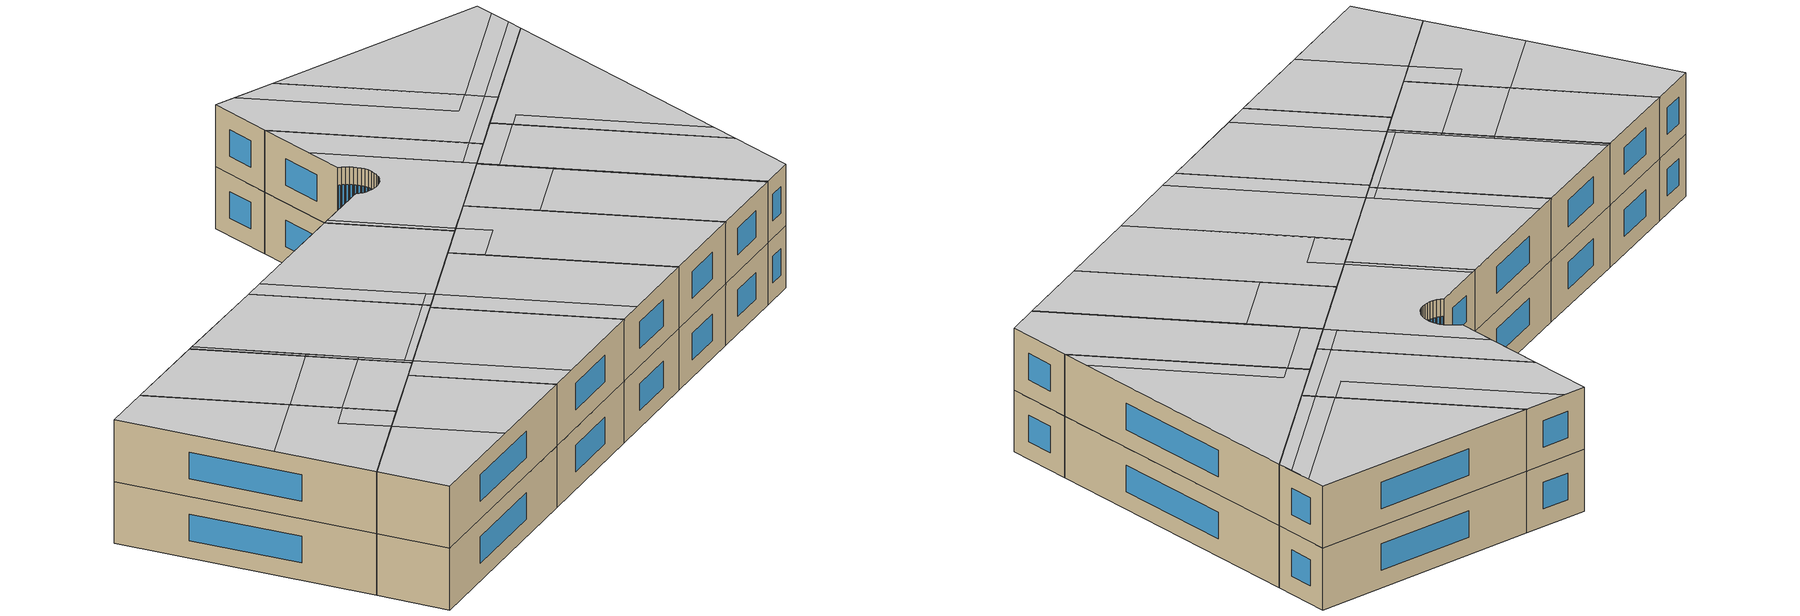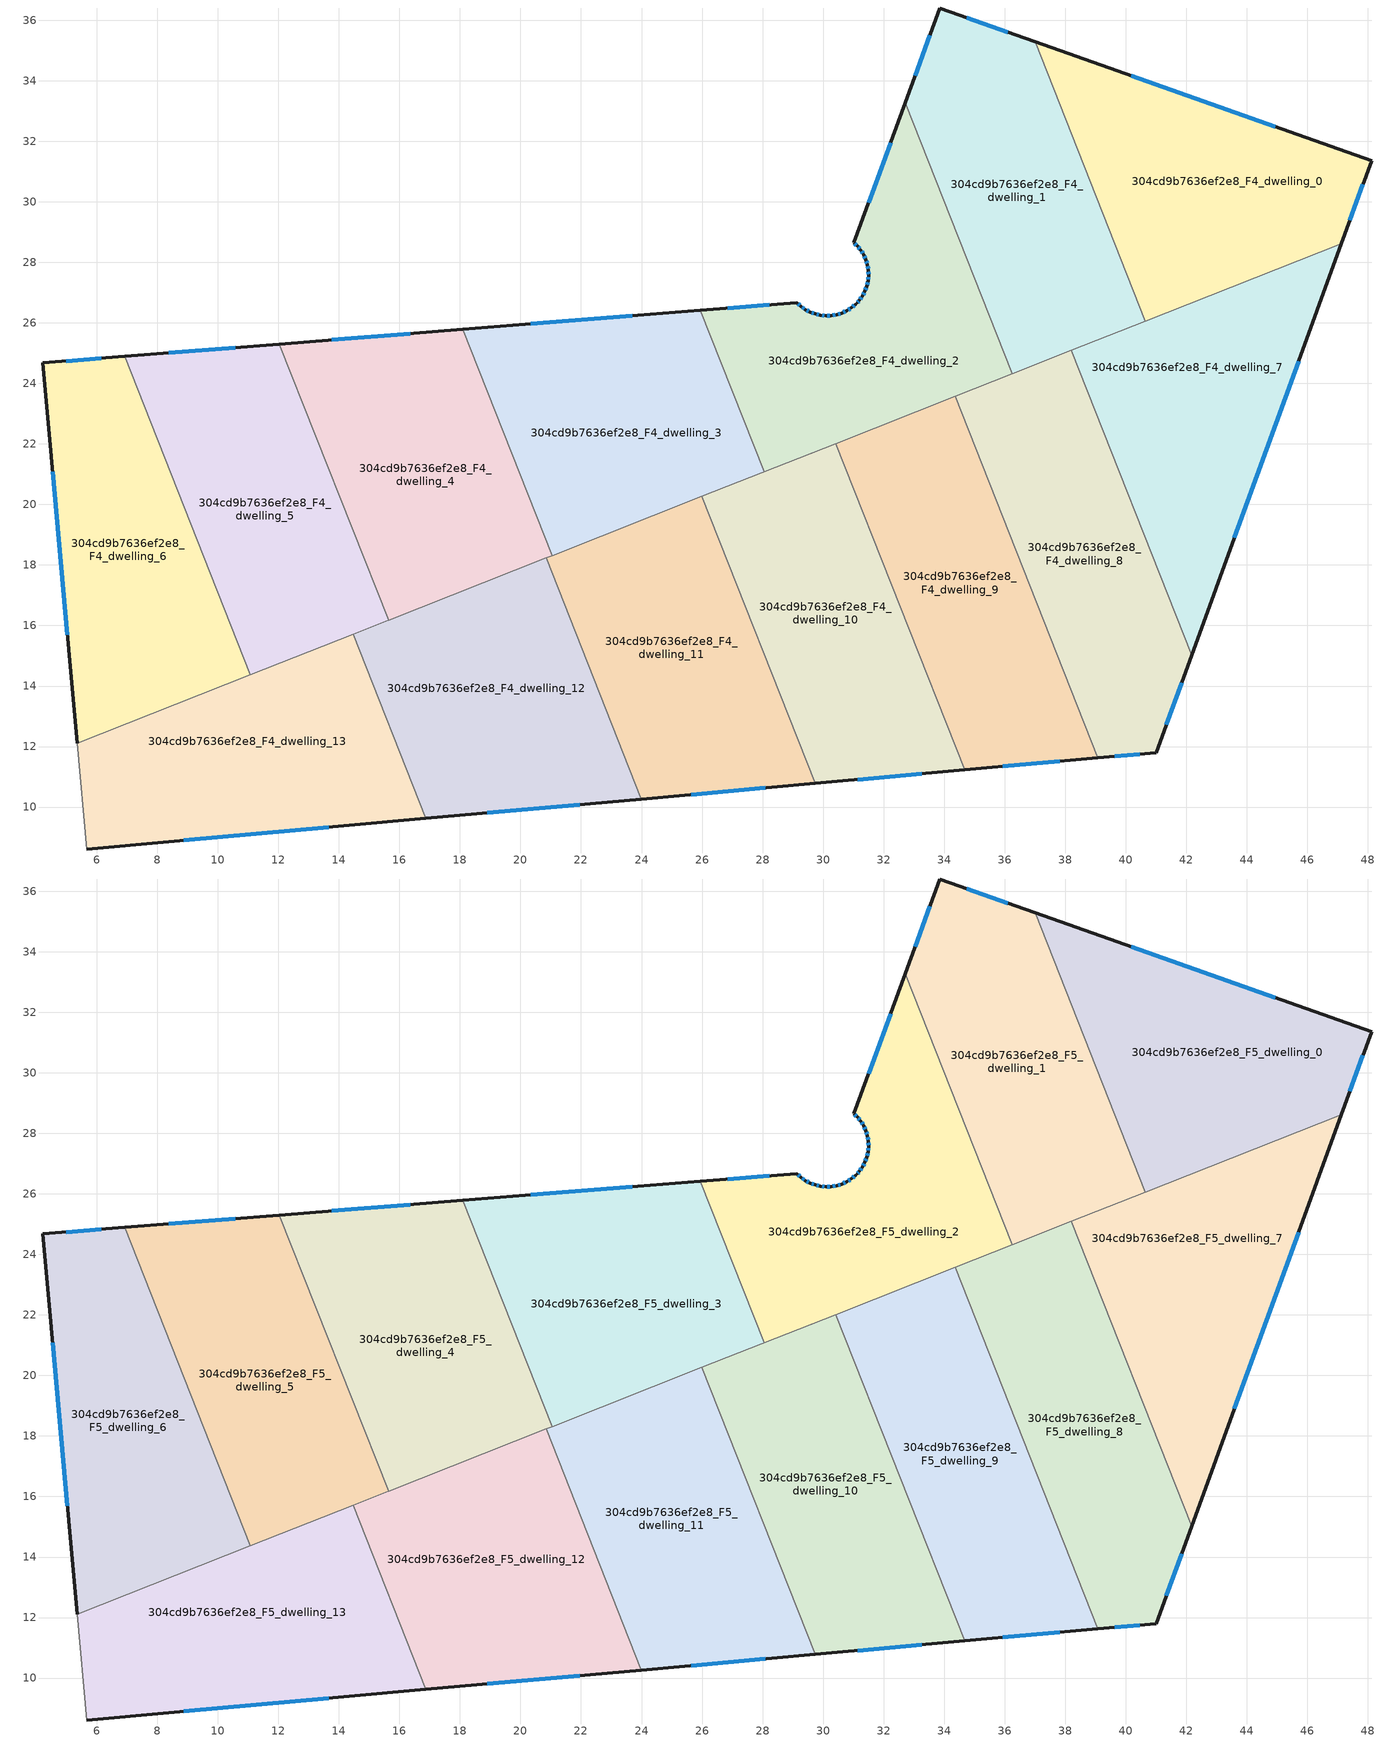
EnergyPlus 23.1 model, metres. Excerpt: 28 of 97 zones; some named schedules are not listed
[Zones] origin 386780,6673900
304cd9b7636ef2e8_F4_dwelling_0
 floor to 304cd9b7636ef2e8_F3_dwelling_0 (EU_floor_Construction): 48.13,31.37 47.12,28.61 40.65,26.05 37,35.29 z12
 wall outside (EU_wall_Construction): 47.12,28.61 48.13,31.37 37,35.29 z12:15
 wall to 304cd9b7636ef2e8_F4_dwelling_1 (EU_wall_Construction): 37,35.29 40.65,26.05 z12:15
 wall to 304cd9b7636ef2e8_F4_dwelling_7 (EU_wall_Construction): 40.65,26.05 47.12,28.61 z12:15
 window (EU_Window_Construction): 44.95,32.49 40.18,34.17 / 47.41,29.4 47.84,30.58 z12.86:14.14
304cd9b7636ef2e8_F4_dwelling_1
 floor to 304cd9b7636ef2e8_F3_dwelling_1 (EU_floor_Construction): 37,35.29 40.65,26.05 36.25,24.32 32.71,33.28 33.85,36.41 z12
 wall outside (EU_wall_Construction): 37,35.29 33.85,36.41 32.71,33.28 z12:15
 wall to 304cd9b7636ef2e8_F4_dwelling_2 (EU_wall_Construction): 32.71,33.28 36.25,24.32 z12:15
 wall to 304cd9b7636ef2e8_F4_dwelling_8 (EU_wall_Construction): 36.25,24.32 38.21,25.09 z12:15
 wall to 304cd9b7636ef2e8_F4_dwelling_7 (EU_wall_Construction): 38.21,25.09 40.65,26.05 z12:15
 window (EU_Window_Construction): 33.53,35.51 33.04,34.17 / 36.1,35.61 34.75,36.09 z12.86:14.14
304cd9b7636ef2e8_F4_dwelling_10
 floor to 304cd9b7636ef2e8_F3_dwelling_10 (EU_floor_Construction): 30.42,22.01 34.68,11.23 29.74,10.78 25.99,20.26 z12
 wall outside (EU_wall_Construction): 29.74,10.78 34.68,11.23 z12:15
 wall to 304cd9b7636ef2e8_F4_dwelling_9 (EU_wall_Construction): 34.68,11.23 30.42,22.01 z12:15
 wall to 304cd9b7636ef2e8_F4_dwelling_11 (EU_wall_Construction): 25.99,20.26 29.74,10.78 z12:15
 wall to 304cd9b7636ef2e8_F4_dwelling_3 (EU_wall_Construction): 30.42,22.01 25.99,20.26 z12:15
 window (EU_Window_Construction): 31.15,10.91 33.27,11.1 z12.86:14.14
304cd9b7636ef2e8_F4_dwelling_11
 floor to 304cd9b7636ef2e8_F3_dwelling_11 (EU_floor_Construction): 25.99,20.26 29.74,10.78 24,10.26 20.85,18.23 z12
 wall outside (EU_wall_Construction): 24,10.26 29.74,10.78 z12:15
 wall to 304cd9b7636ef2e8_F4_dwelling_12 (EU_wall_Construction): 20.85,18.23 24,10.26 z12:15
 wall to 304cd9b7636ef2e8_F4_dwelling_4 (EU_wall_Construction): 21.04,18.31 20.85,18.23 z12:15
 wall to 304cd9b7636ef2e8_F4_dwelling_3 (EU_wall_Construction): 25.99,20.26 21.04,18.31 z12:15
 window (EU_Window_Construction): 25.64,10.41 28.1,10.63 z12.86:14.14
304cd9b7636ef2e8_F4_dwelling_12
 floor to 304cd9b7636ef2e8_F3_dwelling_12 (EU_floor_Construction): 20.85,18.23 24,10.26 16.87,9.62 14.47,15.71 z12
 wall outside (EU_wall_Construction): 16.87,9.62 24,10.26 z12:15
 wall to 304cd9b7636ef2e8_F4_dwelling_13 (EU_wall_Construction): 14.47,15.71 16.87,9.62 z12:15
 wall to 304cd9b7636ef2e8_F4_dwelling_5 (EU_wall_Construction): 15.64,16.18 14.47,15.71 z12:15
 wall to 304cd9b7636ef2e8_F4_dwelling_4 (EU_wall_Construction): 20.85,18.23 15.64,16.18 z12:15
 window (EU_Window_Construction): 18.91,9.81 21.96,10.08 z12.86:14.14
304cd9b7636ef2e8_F4_dwelling_13
 floor to 304cd9b7636ef2e8_F3_dwelling_13 (EU_floor_Construction): 14.47,15.71 16.87,9.62 5.67,8.61 5.35,12.11 z12
 wall outside (EU_wall_Construction): 5.67,8.61 16.87,9.62 z12:15
 wall adiabatic (EU_wall_Construction): 5.35,12.11 5.67,8.61 z12:15
 wall to 304cd9b7636ef2e8_F4_dwelling_6 (EU_wall_Construction): 11.07,14.37 5.35,12.11 z12:15
 wall to 304cd9b7636ef2e8_F4_dwelling_5 (EU_wall_Construction): 14.47,15.71 11.07,14.37 z12:15
 window (EU_Window_Construction): 8.87,8.9 13.67,9.34 z12.86:14.14
304cd9b7636ef2e8_F4_dwelling_2
 floor to 304cd9b7636ef2e8_F3_dwelling_2 (EU_floor_Construction): 32.71,33.28 36.25,24.32 28.05,21.08 25.94,26.41 29.14,26.67 29.27,26.54 29.41,26.44 29.57,26.36 29.74,26.29 29.91,26.25 30.09,26.24 30.27,26.24 30.45,26.27 30.62,26.33 30.78,26.4 30.93,26.5 31.07,26.61 31.12,26.66 31.2,26.74 31.3,26.88 31.38,27.04 31.45,27.21 31.49,27.39 31.5,27.56 31.5,27.74 31.47,27.92 31.41,28.09 31.34,28.25 31.25,28.41 31.13,28.54 31.02,28.65 z12
 wall outside (EU_wall_Construction): 32.71,33.28 31.02,28.65 31.13,28.54 31.25,28.41 31.34,28.25 31.41,28.09 31.47,27.92 31.5,27.74 31.5,27.56 31.49,27.39 31.45,27.21 31.38,27.04 31.3,26.88 31.2,26.74 31.12,26.66 31.07,26.61 30.93,26.5 30.78,26.4 30.62,26.33 30.45,26.27 30.27,26.24 30.09,26.24 29.91,26.25 29.74,26.29 29.57,26.36 29.41,26.44 29.27,26.54 29.14,26.67 25.94,26.41 z12:15
 wall to 304cd9b7636ef2e8_F4_dwelling_3 (EU_wall_Construction): 25.94,26.41 28.05,21.08 30.42,22.01 z12:15
 wall to 304cd9b7636ef2e8_F4_dwelling_9 (EU_wall_Construction): 30.42,22.01 34.37,23.57 z12:15
 wall to 304cd9b7636ef2e8_F4_dwelling_8 (EU_wall_Construction): 34.37,23.57 36.25,24.32 z12:15
 window (EU_Window_Construction): 30.04,26.24 29.97,26.25 / 30.22,26.24 30.14,26.24 / 30.4,26.26 30.32,26.25 / 30.57,26.31 30.5,26.29 / 30.74,26.38 30.67,26.35 / 30.89,26.47 30.83,26.43 / 31.03,26.58 30.97,26.53 / 31.18,26.72 31.15,26.68 / 31.27,26.84 31.22,26.78 / 31.36,27 31.32,26.93 / 31.43,27.16 31.4,27.09 / 31.47,27.34 31.46,27.26 / 31.5,27.51 31.49,27.44 / 31.5,27.69 31.5,27.62 / 31.48,27.87 31.49,27.79 / 31.43,28.04 31.45,27.97 / 31.36,28.21 31.39,28.14 / 31.27,28.36 31.31,28.3 / 31.16,28.5 31.21,28.45 / 31.05,28.62 31.1,28.57 / 32.23,31.96 31.51,29.97 / 28.23,26.59 26.86,26.48 / 29.23,26.58 29.18,26.63 / 29.37,26.47 29.31,26.52 / 29.53,26.38 29.46,26.42 / 29.69,26.31 29.62,26.34 / 29.87,26.27 29.79,26.28 z12.86:14.14
304cd9b7636ef2e8_F4_dwelling_3
 floor to 304cd9b7636ef2e8_F3_dwelling_3 (EU_floor_Construction): 30.42,22.01 21.04,18.31 18.09,25.79 25.94,26.41 28.05,21.08 z12
 wall outside (EU_wall_Construction): 25.94,26.41 18.09,25.79 z12:15
 wall to 304cd9b7636ef2e8_F4_dwelling_4 (EU_wall_Construction): 18.09,25.79 21.04,18.31 z12:15
 window (EU_Window_Construction): 23.7,26.23 20.34,25.96 z12.86:14.14
304cd9b7636ef2e8_F4_dwelling_4
 floor to 304cd9b7636ef2e8_F3_dwelling_4 (EU_floor_Construction): 18.09,25.79 21.04,18.31 15.64,16.18 12.04,25.3 z12
 wall outside (EU_wall_Construction): 18.09,25.79 12.04,25.3 z12:15
 wall to 304cd9b7636ef2e8_F4_dwelling_5 (EU_wall_Construction): 12.04,25.3 15.64,16.18 z12:15
 window (EU_Window_Construction): 16.36,25.65 13.77,25.44 z12.86:14.14
304cd9b7636ef2e8_F4_dwelling_5
 floor to 304cd9b7636ef2e8_F3_dwelling_5 (EU_floor_Construction): 12.04,25.3 15.64,16.18 11.07,14.37 6.92,24.89 z12
 wall outside (EU_wall_Construction): 12.04,25.3 6.92,24.89 z12:15
 wall to 304cd9b7636ef2e8_F4_dwelling_6 (EU_wall_Construction): 6.92,24.89 11.07,14.37 z12:15
 window (EU_Window_Construction): 10.57,25.18 8.38,25.01 z12.86:14.14
304cd9b7636ef2e8_F4_dwelling_6
 floor to 304cd9b7636ef2e8_F3_dwelling_6 (EU_floor_Construction): 6.92,24.89 11.07,14.37 5.35,12.11 4.22,24.68 z12
 wall outside (EU_wall_Construction): 6.92,24.89 4.22,24.68 5.35,12.11 z12:15
 window (EU_Window_Construction): 4.54,21.09 5.03,15.7 / 6.15,24.83 4.99,24.74 z12.86:14.14
304cd9b7636ef2e8_F4_dwelling_7
 floor to 304cd9b7636ef2e8_F3_dwelling_7 (EU_floor_Construction): 47.12,28.61 42.18,15.02 38.21,25.09 z12
 wall outside (EU_wall_Construction): 42.18,15.02 47.12,28.61 z12:15
 wall to 304cd9b7636ef2e8_F4_dwelling_8 (EU_wall_Construction): 38.21,25.09 42.18,15.02 z12:15
 window (EU_Window_Construction): 43.59,18.9 45.71,24.73 z12.86:14.14
304cd9b7636ef2e8_F4_dwelling_8
 floor to 304cd9b7636ef2e8_F3_dwelling_8 (EU_floor_Construction): 38.21,25.09 42.18,15.02 41.01,11.8 39.09,11.62 34.37,23.57 z12
 wall outside (EU_wall_Construction): 39.09,11.62 41.01,11.8 42.18,15.02 z12:15
 wall to 304cd9b7636ef2e8_F4_dwelling_9 (EU_wall_Construction): 34.37,23.57 39.09,11.62 z12:15
 window (EU_Window_Construction): 41.34,12.72 41.85,14.1 / 39.63,11.67 40.46,11.75 z12.86:14.14
304cd9b7636ef2e8_F4_dwelling_9
 floor to 304cd9b7636ef2e8_F3_dwelling_9 (EU_floor_Construction): 34.37,23.57 39.09,11.62 34.68,11.23 30.42,22.01 z12
 wall outside (EU_wall_Construction): 34.68,11.23 39.09,11.62 z12:15
 window (EU_Window_Construction): 35.94,11.34 37.83,11.51 z12.86:14.14
304cd9b7636ef2e8_F5_dwelling_0
 floor to 304cd9b7636ef2e8_F4_dwelling_0 (EU_floor_Construction): 48.13,31.37 47.12,28.61 40.65,26.05 37,35.29 z15
 wall outside (EU_wall_Construction): 47.12,28.61 48.13,31.37 37,35.29 z15:18
 wall to 304cd9b7636ef2e8_F5_dwelling_1 (EU_wall_Construction): 37,35.29 40.65,26.05 z15:18
 wall to 304cd9b7636ef2e8_F5_dwelling_7 (EU_wall_Construction): 40.65,26.05 47.12,28.61 z15:18
 window (EU_Window_Construction): 44.95,32.49 40.18,34.17 / 47.41,29.4 47.84,30.58 z15.86:17.14
 ceiling to 304cd9b7636ef2e8_F6_dwelling_1 (EU_floor_Construction): 47.8,30.48 48.13,31.37 37,35.29 40.11,27.44 z18
 ceiling to 304cd9b7636ef2e8_F6_dwelling_3 (EU_floor_Construction): 47.41,29.4 47.8,30.48 40.11,27.44 40.42,26.64 z18
 ceiling to 304cd9b7636ef2e8_F6_dwelling_0 (EU_floor_Construction): 47.12,28.61 47.41,29.4 40.42,26.64 40.65,26.05 z18
304cd9b7636ef2e8_F5_dwelling_1
 floor to 304cd9b7636ef2e8_F4_dwelling_1 (EU_floor_Construction): 37,35.29 40.65,26.05 36.25,24.32 32.71,33.28 33.85,36.41 z15
 wall outside (EU_wall_Construction): 37,35.29 33.85,36.41 32.71,33.28 z15:18
 wall to 304cd9b7636ef2e8_F5_dwelling_2 (EU_wall_Construction): 32.71,33.28 36.25,24.32 z15:18
 wall to 304cd9b7636ef2e8_F5_dwelling_8 (EU_wall_Construction): 36.25,24.32 38.21,25.09 z15:18
 wall to 304cd9b7636ef2e8_F5_dwelling_7 (EU_wall_Construction): 38.21,25.09 40.65,26.05 z15:18
 window (EU_Window_Construction): 33.53,35.51 33.04,34.17 / 36.1,35.61 34.75,36.09 z15.86:17.14
 ceiling to 304cd9b7636ef2e8_F6_dwelling_3 (EU_floor_Construction): 40.42,26.64 40.11,27.44 38.55,26.83 34.92,36.03 33.85,36.41 32.71,33.28 36.02,24.9 z18
 ceiling to 304cd9b7636ef2e8_F6_dwelling_1 (EU_floor_Construction): 40.11,27.44 37,35.29 34.92,36.03 38.55,26.83 z18
 ceiling to 304cd9b7636ef2e8_F6_dwelling_0 (EU_floor_Construction): 40.65,26.05 40.42,26.64 36.02,24.9 36.25,24.32 z18
304cd9b7636ef2e8_F5_dwelling_10
 floor to 304cd9b7636ef2e8_F4_dwelling_10 (EU_floor_Construction): 30.42,22.01 34.68,11.23 29.74,10.78 25.99,20.26 z15
 wall outside (EU_wall_Construction): 29.74,10.78 34.68,11.23 z15:18
 wall to 304cd9b7636ef2e8_F5_dwelling_9 (EU_wall_Construction): 34.68,11.23 30.42,22.01 z15:18
 wall to 304cd9b7636ef2e8_F5_dwelling_11 (EU_wall_Construction): 25.99,20.26 29.74,10.78 z15:18
 wall to 304cd9b7636ef2e8_F5_dwelling_3 (EU_wall_Construction): 30.42,22.01 25.99,20.26 z15:18
 window (EU_Window_Construction): 31.15,10.91 33.27,11.1 z15.86:17.14
 ceiling to 304cd9b7636ef2e8_F6_dwelling_7 (EU_floor_Construction): 28.91,19.66 28.31,21.18 25.99,20.26 26.59,18.75 z18
 ceiling adiabatic (EU_roof_Construction): 34.68,11.23 30.42,22.01 28.31,21.18 28.91,19.66 26.59,18.75 29.74,10.78 z18
304cd9b7636ef2e8_F5_dwelling_11
 floor to 304cd9b7636ef2e8_F4_dwelling_11 (EU_floor_Construction): 25.99,20.26 29.74,10.78 24,10.26 20.85,18.23 z15
 wall outside (EU_wall_Construction): 24,10.26 29.74,10.78 z15:18
 wall to 304cd9b7636ef2e8_F5_dwelling_12 (EU_wall_Construction): 20.85,18.23 24,10.26 z15:18
 wall to 304cd9b7636ef2e8_F5_dwelling_4 (EU_wall_Construction): 21.04,18.31 20.85,18.23 z15:18
 wall to 304cd9b7636ef2e8_F5_dwelling_3 (EU_wall_Construction): 25.99,20.26 21.04,18.31 z15:18
 window (EU_Window_Construction): 25.64,10.41 28.1,10.63 z15.86:17.14
 ceiling to 304cd9b7636ef2e8_F6_dwelling_8 (EU_floor_Construction): 25.34,10.39 22.06,18.71 20.85,18.23 24,10.27 z18
 ceiling adiabatic (EU_roof_Construction): 29.74,10.78 25.99,20.26 22.06,18.71 25.34,10.39 z18
304cd9b7636ef2e8_F5_dwelling_12
 floor to 304cd9b7636ef2e8_F4_dwelling_12 (EU_floor_Construction): 20.85,18.23 24,10.26 16.87,9.62 14.47,15.71 z15
 wall outside (EU_wall_Construction): 16.87,9.62 24,10.26 z15:18
 wall to 304cd9b7636ef2e8_F5_dwelling_13 (EU_wall_Construction): 14.47,15.71 16.87,9.62 z15:18
 wall to 304cd9b7636ef2e8_F5_dwelling_5 (EU_wall_Construction): 15.64,16.18 14.47,15.71 z15:18
 wall to 304cd9b7636ef2e8_F5_dwelling_4 (EU_wall_Construction): 20.85,18.23 15.64,16.18 z15:18
 window (EU_Window_Construction): 18.91,9.81 21.96,10.08 z15.86:17.14
 ceiling to 304cd9b7636ef2e8_F6_dwelling_8 (EU_floor_Construction): 24,10.27 20.85,18.23 15.83,16.25 18.4,9.76 z18
 ceiling to 304cd9b7636ef2e8_F6_dwelling_10 (EU_floor_Construction): 18.4,9.76 15.83,16.25 14.47,15.71 16.87,9.62 z18
304cd9b7636ef2e8_F5_dwelling_13
 floor to 304cd9b7636ef2e8_F4_dwelling_13 (EU_floor_Construction): 14.47,15.71 16.87,9.62 5.67,8.61 5.35,12.11 z15
 wall outside (EU_wall_Construction): 5.67,8.61 16.87,9.62 z15:18
 wall adiabatic (EU_wall_Construction): 5.35,12.11 5.67,8.61 z15:18
 wall to 304cd9b7636ef2e8_F5_dwelling_6 (EU_wall_Construction): 11.07,14.37 5.35,12.11 z15:18
 wall to 304cd9b7636ef2e8_F5_dwelling_5 (EU_wall_Construction): 14.47,15.71 11.07,14.37 z15:18
 window (EU_Window_Construction): 8.87,8.9 13.67,9.34 z15.86:17.14
 ceiling to 304cd9b7636ef2e8_F6_dwelling_10 (EU_floor_Construction): 16.87,9.62 14.47,15.71 9.64,13.81 11.48,9.14 z18
 ceiling to 304cd9b7636ef2e8_F6_dwelling_11 (EU_floor_Construction): 11.48,9.14 9.64,13.81 5.35,12.11 5.67,8.61 z18
304cd9b7636ef2e8_F5_dwelling_2
 floor to 304cd9b7636ef2e8_F4_dwelling_2 (EU_floor_Construction): 32.71,33.28 36.25,24.32 28.05,21.08 25.94,26.41 29.14,26.67 29.27,26.54 29.41,26.44 29.57,26.36 29.74,26.29 29.91,26.25 30.09,26.24 30.27,26.24 30.45,26.27 30.62,26.33 30.78,26.4 30.93,26.5 31.07,26.61 31.12,26.66 31.2,26.74 31.3,26.88 31.38,27.04 31.45,27.21 31.49,27.39 31.5,27.56 31.5,27.74 31.47,27.92 31.41,28.09 31.34,28.25 31.25,28.41 31.13,28.54 31.02,28.65 z15
 wall outside (EU_wall_Construction): 32.71,33.28 31.02,28.65 31.13,28.54 31.25,28.41 31.34,28.25 31.41,28.09 31.47,27.92 31.5,27.74 31.5,27.56 31.49,27.39 31.45,27.21 31.38,27.04 31.3,26.88 31.2,26.74 31.12,26.66 31.07,26.61 30.93,26.5 30.78,26.4 30.62,26.33 30.45,26.27 30.27,26.24 30.09,26.24 29.91,26.25 29.74,26.29 29.57,26.36 29.41,26.44 29.27,26.54 29.14,26.67 25.94,26.41 z15:18
 wall to 304cd9b7636ef2e8_F5_dwelling_3 (EU_wall_Construction): 25.94,26.41 28.05,21.08 30.42,22.01 z15:18
 wall to 304cd9b7636ef2e8_F5_dwelling_9 (EU_wall_Construction): 30.42,22.01 34.37,23.57 z15:18
 wall to 304cd9b7636ef2e8_F5_dwelling_8 (EU_wall_Construction): 34.37,23.57 36.25,24.32 z15:18
 window (EU_Window_Construction): 30.04,26.24 29.97,26.25 / 30.22,26.24 30.14,26.24 / 30.4,26.26 30.32,26.25 / 30.57,26.31 30.5,26.29 / 30.74,26.38 30.67,26.35 / 30.89,26.47 30.83,26.43 / 31.03,26.58 30.97,26.53 / 31.18,26.72 31.15,26.68 / 31.27,26.84 31.22,26.78 / 31.36,27 31.32,26.93 / 31.43,27.16 31.4,27.09 / 31.47,27.34 31.46,27.26 / 31.5,27.51 31.49,27.44 / 31.5,27.69 31.5,27.62 / 31.48,27.87 31.49,27.79 / 31.43,28.04 31.45,27.97 / 31.36,28.21 31.39,28.14 / 31.27,28.36 31.31,28.3 / 31.16,28.5 31.21,28.45 / 31.05,28.62 31.1,28.57 / 32.23,31.96 31.51,29.97 / 28.23,26.59 26.86,26.48 / 29.23,26.58 29.18,26.63 / 29.37,26.47 29.31,26.52 / 29.53,26.38 29.46,26.42 / 29.69,26.31 29.62,26.34 / 29.87,26.27 29.79,26.28 z15.86:17.14
 ceiling to 304cd9b7636ef2e8_F6_dwelling_5 (EU_floor_Construction): 34.43,23.59 31.7,30.5 31.02,28.65 31.13,28.54 31.25,28.41 31.34,28.25 31.41,28.09 31.47,27.92 31.5,27.74 31.5,27.56 31.49,27.39 31.45,27.21 31.38,27.04 31.3,26.88 31.2,26.74 31.12,26.66 31.07,26.61 30.93,26.5 30.78,26.4 30.62,26.33 30.45,26.27 30.27,26.24 30.09,26.24 29.91,26.25 29.74,26.29 29.57,26.36 29.41,26.44 29.27,26.54 29.14,26.67 26.24,26.43 28.31,21.18 z18
 ceiling to 304cd9b7636ef2e8_F6_dwelling_7 (EU_floor_Construction): 28.31,21.18 26.24,26.43 25.94,26.41 28.05,21.08 z18
 ceiling to 304cd9b7636ef2e8_F6_dwelling_3 (EU_floor_Construction): 36.02,24.9 32.71,33.28 31.7,30.5 34.19,24.18 z18
 ceiling to 304cd9b7636ef2e8_F6_dwelling_0 (EU_floor_Construction): 36.25,24.32 36.02,24.9 34.19,24.18 34.43,23.59 z18
304cd9b7636ef2e8_F5_dwelling_3
 floor to 304cd9b7636ef2e8_F4_dwelling_3 (EU_floor_Construction): 30.42,22.01 21.04,18.31 18.09,25.79 25.94,26.41 28.05,21.08 z15
 wall outside (EU_wall_Construction): 25.94,26.41 18.09,25.79 z15:18
 wall to 304cd9b7636ef2e8_F5_dwelling_4 (EU_wall_Construction): 18.09,25.79 21.04,18.31 z15:18
 window (EU_Window_Construction): 23.7,26.23 20.34,25.96 z15.86:17.14
 ceiling to 304cd9b7636ef2e8_F6_dwelling_7 (EU_floor_Construction): 28.05,21.08 25.94,26.41 19.23,25.88 22.06,18.71 28.31,21.18 z18
 ceiling to 304cd9b7636ef2e8_F6_dwelling_9 (EU_floor_Construction): 21.92,19.06 19.23,25.88 18.09,25.78 20.9,18.66 z18
 ceiling to 304cd9b7636ef2e8_F6_dwelling_8 (EU_floor_Construction): 22.06,18.71 21.92,19.06 20.9,18.66 21.04,18.31 z18
304cd9b7636ef2e8_F5_dwelling_4
 floor to 304cd9b7636ef2e8_F4_dwelling_4 (EU_floor_Construction): 18.09,25.79 21.04,18.31 15.64,16.18 12.04,25.3 z15
 wall outside (EU_wall_Construction): 18.09,25.79 12.04,25.3 z15:18
 wall to 304cd9b7636ef2e8_F5_dwelling_5 (EU_wall_Construction): 12.04,25.3 15.64,16.18 z15:18
 window (EU_Window_Construction): 16.36,25.65 13.77,25.44 z15.86:17.14
 ceiling to 304cd9b7636ef2e8_F6_dwelling_9 (EU_floor_Construction): 20.9,18.66 18.09,25.78 12.25,25.32 15.69,16.61 z18
 ceiling to 304cd9b7636ef2e8_F6_dwelling_11 (EU_floor_Construction): 14.96,18.47 14.1,20.64 13.91,20.57 14.76,18.39 z18
 ceiling to 304cd9b7636ef2e8_F6_dwelling_12 (EU_floor_Construction): 14.1,20.64 12.25,25.32 12.04,25.3 13.91,20.57 z18
 ceiling to 304cd9b7636ef2e8_F6_dwelling_8 (EU_floor_Construction): 21.04,18.31 20.9,18.66 15.69,16.61 15.83,16.25 z18
 ceiling to 304cd9b7636ef2e8_F6_dwelling_10 (EU_floor_Construction): 15.83,16.25 14.96,18.47 14.76,18.39 15.64,16.18 z18
304cd9b7636ef2e8_F5_dwelling_5
 floor to 304cd9b7636ef2e8_F4_dwelling_5 (EU_floor_Construction): 12.04,25.3 15.64,16.18 11.07,14.37 6.92,24.89 z15
 wall outside (EU_wall_Construction): 12.04,25.3 6.92,24.89 z15:18
 wall to 304cd9b7636ef2e8_F5_dwelling_6 (EU_wall_Construction): 6.92,24.89 11.07,14.37 z15:18
 window (EU_Window_Construction): 10.57,25.18 8.38,25.01 z15.86:17.14
 ceiling to 304cd9b7636ef2e8_F6_dwelling_12 (EU_floor_Construction): 13.91,20.57 12.04,25.3 6.92,24.89 9.34,18.76 z18
 ceiling to 304cd9b7636ef2e8_F6_dwelling_10 (EU_floor_Construction): 15.64,16.18 14.76,18.39 10.2,16.59 11.07,14.37 z18
 ceiling to 304cd9b7636ef2e8_F6_dwelling_11 (EU_floor_Construction): 14.76,18.39 13.91,20.57 9.34,18.76 10.2,16.59 z18
304cd9b7636ef2e8_F5_dwelling_6
 floor to 304cd9b7636ef2e8_F4_dwelling_6 (EU_floor_Construction): 6.92,24.89 11.07,14.37 5.35,12.11 4.22,24.68 z15
 wall outside (EU_wall_Construction): 6.92,24.89 4.22,24.68 5.35,12.11 z15:18
 window (EU_Window_Construction): 4.54,21.09 5.03,15.7 / 6.15,24.83 4.99,24.74 z15.86:17.14
 ceiling to 304cd9b7636ef2e8_F6_dwelling_11 (EU_floor_Construction): 9.64,13.81 8.76,16.02 10.2,16.59 9.34,18.76 4.91,17.01 5.35,12.11 z18
 ceiling to 304cd9b7636ef2e8_F6_dwelling_12 (EU_floor_Construction): 9.34,18.76 6.92,24.89 4.22,24.68 4.91,17.01 z18
 ceiling to 304cd9b7636ef2e8_F6_dwelling_10 (EU_floor_Construction): 11.07,14.37 10.2,16.59 8.76,16.02 9.64,13.81 z18
304cd9b7636ef2e8_F5_dwelling_7
 floor to 304cd9b7636ef2e8_F4_dwelling_7 (EU_floor_Construction): 47.12,28.61 42.18,15.02 38.21,25.09 z15
 wall outside (EU_wall_Construction): 42.18,15.02 47.12,28.61 z15:18
 wall to 304cd9b7636ef2e8_F5_dwelling_8 (EU_wall_Construction): 38.21,25.09 42.18,15.02 z15:18
 window (EU_Window_Construction): 43.59,18.9 45.71,24.73 z15.86:17.14
 ceiling to 304cd9b7636ef2e8_F6_dwelling_0 (EU_floor_Construction): 42.68,16.38 47.12,28.61 38.21,25.09 38.58,24.15 39.47,24.5 z18
 ceiling to 304cd9b7636ef2e8_F6_dwelling_2 (EU_floor_Construction): 42.18,15.02 42.68,16.38 39.47,24.5 38.58,24.15 z18
304cd9b7636ef2e8_F5_dwelling_8
 floor to 304cd9b7636ef2e8_F4_dwelling_8 (EU_floor_Construction): 38.21,25.09 42.18,15.02 41.01,11.8 39.09,11.62 34.37,23.57 z15
 wall outside (EU_wall_Construction): 39.09,11.62 41.01,11.8 42.18,15.02 z15:18
 wall to 304cd9b7636ef2e8_F5_dwelling_9 (EU_wall_Construction): 34.37,23.57 39.09,11.62 z15:18
 window (EU_Window_Construction): 41.34,12.72 41.85,14.1 / 39.63,11.67 40.46,11.75 z15.86:17.14
 ceiling to 304cd9b7636ef2e8_F6_dwelling_2 (EU_floor_Construction): 41.01,11.8 42.18,15.02 38.58,24.15 34.79,22.66 39.15,11.63 z18
 ceiling to 304cd9b7636ef2e8_F6_dwelling_0 (EU_floor_Construction): 38.58,24.15 38.21,25.09 34.43,23.59 34.79,22.66 z18
 ceiling to 304cd9b7636ef2e8_F6_dwelling_5 (EU_floor_Construction): 35.67,20.43 34.43,23.59 34.37,23.57 35.62,20.41 z18
 ceiling adiabatic (EU_roof_Construction): 39.15,11.63 35.67,20.43 35.62,20.41 39.09,11.62 z18
304cd9b7636ef2e8_F5_dwelling_9
 floor to 304cd9b7636ef2e8_F4_dwelling_9 (EU_floor_Construction): 34.37,23.57 39.09,11.62 34.68,11.23 30.42,22.01 z15
 wall outside (EU_wall_Construction): 34.68,11.23 39.09,11.62 z15:18
 window (EU_Window_Construction): 35.94,11.34 37.83,11.51 z15.86:17.14
 ceiling to 304cd9b7636ef2e8_F6_dwelling_4 (EU_floor_Construction): 39.08,11.63 35.62,20.41 31.67,18.85 34.68,11.23 z18
 ceiling to 304cd9b7636ef2e8_F6_dwelling_5 (EU_floor_Construction): 35.62,20.41 34.37,23.57 30.42,22.01 31.67,18.85 z18
[Building]
EU S2 Campaign: North Axis=0; Terrain=City; Solar Distribution=FullExterior
[Site:Location]
Helsinki-Vantaa.AP: Latitude=60.317; Longitude=24.963; Time Zone=2; Elevation=54.6
[SizingPeriod:WeatherFileDays]
AnnualSizingPeriod: Begin Month=1; Begin Day of Month=1; End Month=12; End Day of Month=31; Day of Week for Start Day=Monday; Use Weather File Daylight Saving Period=No; Use Weather File Rain and Snow Indicators=No
[MATERIAL]
EU_InternalMass_Material: Roughness=MediumRough; Thickness=0.1; Conductivity=1; Density=1800; Specific Heat=900; Thermal Absorptance=0.9; Solar Absorptance=0.7; Visible Absorptance=0.7
[MATERIAL:NOMASS] Roughness=MediumRough; Thermal Absorptance=0.9; Solar Absorptance=0.7; Visible Absorptance=0.7
Name | Thermal Resistance
EU_wall_NoMass | 1.10183
EU_roof_NoMass; EU_floor_NoMass | 1.70606
[WINDOWMATERIAL:SIMPLEGLAZINGSYSTEM]
EU_Window_SimpleGlazing: UFactor=3.11035; Solar Heat Gain Coefficient=0.8; Visible Transmittance=0.8
[CONSTRUCTION]
EU_wall_Construction: EU_wall_NoMass
EU_roof_Construction: EU_roof_NoMass
EU_floor_Construction: EU_floor_NoMass
EU_Window_Construction: EU_Window_SimpleGlazing
EU_InternalMass_Construction: EU_InternalMass_Material
[ZONE] Type=1; Multiplier=1; Ceiling Height=autocalculate; Floor Area=autocalculate; Part of Total Floor Area=Yes
Name | Volume
304cd9b7636ef2e8_F4_dwelling_0; 304cd9b7636ef2e8_F5_dwelling_0 | 155.597
304cd9b7636ef2e8_F4_dwelling_1; 304cd9b7636ef2e8_F5_dwelling_1 | 155.562
304cd9b7636ef2e8_F4_dwelling_10; 304cd9b7636ef2e8_F5_dwelling_10; 304cd9b7636ef2e8_F4_dwelling_11; 304cd9b7636ef2e8_F5_dwelling_11 | 155.574
304cd9b7636ef2e8_F4_dwelling_12; 304cd9b7636ef2e8_F5_dwelling_12 | 155.595
304cd9b7636ef2e8_F4_dwelling_13; 304cd9b7636ef2e8_F5_dwelling_13; 304cd9b7636ef2e8_F4_dwelling_4; 304cd9b7636ef2e8_F5_dwelling_4 | 155.571
304cd9b7636ef2e8_F4_dwelling_2; 304cd9b7636ef2e8_F5_dwelling_2 | 155.565
304cd9b7636ef2e8_F4_dwelling_3; 304cd9b7636ef2e8_F5_dwelling_3; 304cd9b7636ef2e8_F4_dwelling_7; 304cd9b7636ef2e8_F5_dwelling_7 | 155.598
304cd9b7636ef2e8_F4_dwelling_5; 304cd9b7636ef2e8_F5_dwelling_5 | 155.585
304cd9b7636ef2e8_F4_dwelling_6; 304cd9b7636ef2e8_F5_dwelling_6 | 155.581
304cd9b7636ef2e8_F4_dwelling_8; 304cd9b7636ef2e8_F5_dwelling_8 | 155.556
304cd9b7636ef2e8_F4_dwelling_9; 304cd9b7636ef2e8_F5_dwelling_9 | 155.594
[INTERNALMASS] Construction=EU_InternalMass_Construction
Name | Zone or ZoneList | Surface Area
304cd9b7636ef2e8_F4_dwelling_0_EU_InternalMass | 304cd9b7636ef2e8_F4_dwelling_0 | 51.8656
304cd9b7636ef2e8_F4_dwelling_1_EU_InternalMass | 304cd9b7636ef2e8_F4_dwelling_1 | 51.8542
304cd9b7636ef2e8_F4_dwelling_2_EU_InternalMass | 304cd9b7636ef2e8_F4_dwelling_2 | 51.8551
304cd9b7636ef2e8_F4_dwelling_3_EU_InternalMass | 304cd9b7636ef2e8_F4_dwelling_3 | 51.8666
304cd9b7636ef2e8_F4_dwelling_4_EU_InternalMass | 304cd9b7636ef2e8_F4_dwelling_4 | 51.8569
304cd9b7636ef2e8_F4_dwelling_5_EU_InternalMass | 304cd9b7636ef2e8_F4_dwelling_5 | 51.8614
304cd9b7636ef2e8_F4_dwelling_6_EU_InternalMass | 304cd9b7636ef2e8_F4_dwelling_6 | 51.8604
304cd9b7636ef2e8_F4_dwelling_7_EU_InternalMass | 304cd9b7636ef2e8_F4_dwelling_7 | 51.866
304cd9b7636ef2e8_F4_dwelling_8_EU_InternalMass | 304cd9b7636ef2e8_F4_dwelling_8 | 51.8522
304cd9b7636ef2e8_F4_dwelling_9_EU_InternalMass | 304cd9b7636ef2e8_F4_dwelling_9 | 51.865
304cd9b7636ef2e8_F4_dwelling_10_EU_InternalMass | 304cd9b7636ef2e8_F4_dwelling_10 | 51.8577
304cd9b7636ef2e8_F4_dwelling_11_EU_InternalMass | 304cd9b7636ef2e8_F4_dwelling_11 | 51.8579
304cd9b7636ef2e8_F4_dwelling_12_EU_InternalMass | 304cd9b7636ef2e8_F4_dwelling_12 | 51.8647
304cd9b7636ef2e8_F4_dwelling_13_EU_InternalMass | 304cd9b7636ef2e8_F4_dwelling_13 | 51.8572
304cd9b7636ef2e8_F5_dwelling_0_EU_InternalMass | 304cd9b7636ef2e8_F5_dwelling_0 | 51.8656
304cd9b7636ef2e8_F5_dwelling_1_EU_InternalMass | 304cd9b7636ef2e8_F5_dwelling_1 | 51.8542
304cd9b7636ef2e8_F5_dwelling_2_EU_InternalMass | 304cd9b7636ef2e8_F5_dwelling_2 | 51.8551
304cd9b7636ef2e8_F5_dwelling_3_EU_InternalMass | 304cd9b7636ef2e8_F5_dwelling_3 | 51.8666
304cd9b7636ef2e8_F5_dwelling_4_EU_InternalMass | 304cd9b7636ef2e8_F5_dwelling_4 | 51.8569
304cd9b7636ef2e8_F5_dwelling_5_EU_InternalMass | 304cd9b7636ef2e8_F5_dwelling_5 | 51.8614
304cd9b7636ef2e8_F5_dwelling_6_EU_InternalMass | 304cd9b7636ef2e8_F5_dwelling_6 | 51.8604
304cd9b7636ef2e8_F5_dwelling_7_EU_InternalMass | 304cd9b7636ef2e8_F5_dwelling_7 | 51.866
304cd9b7636ef2e8_F5_dwelling_8_EU_InternalMass | 304cd9b7636ef2e8_F5_dwelling_8 | 51.8522
304cd9b7636ef2e8_F5_dwelling_9_EU_InternalMass | 304cd9b7636ef2e8_F5_dwelling_9 | 51.865
304cd9b7636ef2e8_F5_dwelling_10_EU_InternalMass | 304cd9b7636ef2e8_F5_dwelling_10 | 51.8577
304cd9b7636ef2e8_F5_dwelling_11_EU_InternalMass | 304cd9b7636ef2e8_F5_dwelling_11 | 51.8579
304cd9b7636ef2e8_F5_dwelling_12_EU_InternalMass | 304cd9b7636ef2e8_F5_dwelling_12 | 51.8647
304cd9b7636ef2e8_F5_dwelling_13_EU_InternalMass | 304cd9b7636ef2e8_F5_dwelling_13 | 51.8572
[OTHEREQUIPMENT] Fuel Type=Electricity; Design Level Calculation Method=Watts/Area; Power per Zone Floor Area=1; Fraction Latent=0; Fraction Radiant=0; Fraction Lost=0; Carbon Dioxide Generation Rate=0; EndUse Subcategory=EU_Step8_InternalGains
Name | Zone or ZoneList or Space or SpaceList | Schedule
EU_Step8_InternalGain_304cd9b7636ef2e8_F4_dwelling_0_f000 | 304cd9b7636ef2e8_F4_dwelling_0 | EU_Step8_GainSchedule_304cd9b7636ef2e8_F4_dwelling_0_f000
EU_Step8_InternalGain_304cd9b7636ef2e8_F4_dwelling_1_f000 | 304cd9b7636ef2e8_F4_dwelling_1 | EU_Step8_GainSchedule_304cd9b7636ef2e8_F4_dwelling_1_f000
EU_Step8_InternalGain_304cd9b7636ef2e8_F4_dwelling_2_f000 | 304cd9b7636ef2e8_F4_dwelling_2 | EU_Step8_GainSchedule_304cd9b7636ef2e8_F4_dwelling_2_f000
EU_Step8_InternalGain_304cd9b7636ef2e8_F4_dwelling_3_f000 | 304cd9b7636ef2e8_F4_dwelling_3 | EU_Step8_GainSchedule_304cd9b7636ef2e8_F4_dwelling_3_f000
EU_Step8_InternalGain_304cd9b7636ef2e8_F4_dwelling_4_f000 | 304cd9b7636ef2e8_F4_dwelling_4 | EU_Step8_GainSchedule_304cd9b7636ef2e8_F4_dwelling_4_f000
EU_Step8_InternalGain_304cd9b7636ef2e8_F4_dwelling_5_f000 | 304cd9b7636ef2e8_F4_dwelling_5 | EU_Step8_GainSchedule_304cd9b7636ef2e8_F4_dwelling_5_f000
EU_Step8_InternalGain_304cd9b7636ef2e8_F4_dwelling_6_f000 | 304cd9b7636ef2e8_F4_dwelling_6 | EU_Step8_GainSchedule_304cd9b7636ef2e8_F4_dwelling_6_f000
EU_Step8_InternalGain_304cd9b7636ef2e8_F4_dwelling_7_f000 | 304cd9b7636ef2e8_F4_dwelling_7 | EU_Step8_GainSchedule_304cd9b7636ef2e8_F4_dwelling_7_f000
EU_Step8_InternalGain_304cd9b7636ef2e8_F4_dwelling_8_f000 | 304cd9b7636ef2e8_F4_dwelling_8 | EU_Step8_GainSchedule_304cd9b7636ef2e8_F4_dwelling_8_f000
EU_Step8_InternalGain_304cd9b7636ef2e8_F4_dwelling_9_f000 | 304cd9b7636ef2e8_F4_dwelling_9 | EU_Step8_GainSchedule_304cd9b7636ef2e8_F4_dwelling_9_f000
EU_Step8_InternalGain_304cd9b7636ef2e8_F4_dwelling_10_f000 | 304cd9b7636ef2e8_F4_dwelling_10 | EU_Step8_GainSchedule_304cd9b7636ef2e8_F4_dwelling_10_f000
EU_Step8_InternalGain_304cd9b7636ef2e8_F4_dwelling_11_f000 | 304cd9b7636ef2e8_F4_dwelling_11 | EU_Step8_GainSchedule_304cd9b7636ef2e8_F4_dwelling_11_f000
EU_Step8_InternalGain_304cd9b7636ef2e8_F4_dwelling_12_f000 | 304cd9b7636ef2e8_F4_dwelling_12 | EU_Step8_GainSchedule_304cd9b7636ef2e8_F4_dwelling_12_f000
EU_Step8_InternalGain_304cd9b7636ef2e8_F4_dwelling_13_f000 | 304cd9b7636ef2e8_F4_dwelling_13 | EU_Step8_GainSchedule_304cd9b7636ef2e8_F4_dwelling_13_f000
EU_Step8_InternalGain_304cd9b7636ef2e8_F5_dwelling_0_f000 | 304cd9b7636ef2e8_F5_dwelling_0 | EU_Step8_GainSchedule_304cd9b7636ef2e8_F5_dwelling_0_f000
EU_Step8_InternalGain_304cd9b7636ef2e8_F5_dwelling_1_f000 | 304cd9b7636ef2e8_F5_dwelling_1 | EU_Step8_GainSchedule_304cd9b7636ef2e8_F5_dwelling_1_f000
EU_Step8_InternalGain_304cd9b7636ef2e8_F5_dwelling_2_f000 | 304cd9b7636ef2e8_F5_dwelling_2 | EU_Step8_GainSchedule_304cd9b7636ef2e8_F5_dwelling_2_f000
EU_Step8_InternalGain_304cd9b7636ef2e8_F5_dwelling_3_f000 | 304cd9b7636ef2e8_F5_dwelling_3 | EU_Step8_GainSchedule_304cd9b7636ef2e8_F5_dwelling_3_f000
EU_Step8_InternalGain_304cd9b7636ef2e8_F5_dwelling_4_f000 | 304cd9b7636ef2e8_F5_dwelling_4 | EU_Step8_GainSchedule_304cd9b7636ef2e8_F5_dwelling_4_f000
EU_Step8_InternalGain_304cd9b7636ef2e8_F5_dwelling_5_f000 | 304cd9b7636ef2e8_F5_dwelling_5 | EU_Step8_GainSchedule_304cd9b7636ef2e8_F5_dwelling_5_f000
EU_Step8_InternalGain_304cd9b7636ef2e8_F5_dwelling_6_f000 | 304cd9b7636ef2e8_F5_dwelling_6 | EU_Step8_GainSchedule_304cd9b7636ef2e8_F5_dwelling_6_f000
EU_Step8_InternalGain_304cd9b7636ef2e8_F5_dwelling_7_f000 | 304cd9b7636ef2e8_F5_dwelling_7 | EU_Step8_GainSchedule_304cd9b7636ef2e8_F5_dwelling_7_f000
EU_Step8_InternalGain_304cd9b7636ef2e8_F5_dwelling_8_f000 | 304cd9b7636ef2e8_F5_dwelling_8 | EU_Step8_GainSchedule_304cd9b7636ef2e8_F5_dwelling_8_f000
EU_Step8_InternalGain_304cd9b7636ef2e8_F5_dwelling_9_f000 | 304cd9b7636ef2e8_F5_dwelling_9 | EU_Step8_GainSchedule_304cd9b7636ef2e8_F5_dwelling_9_f000
EU_Step8_InternalGain_304cd9b7636ef2e8_F5_dwelling_10_f000 | 304cd9b7636ef2e8_F5_dwelling_10 | EU_Step8_GainSchedule_304cd9b7636ef2e8_F5_dwelling_10_f000
EU_Step8_InternalGain_304cd9b7636ef2e8_F5_dwelling_11_f000 | 304cd9b7636ef2e8_F5_dwelling_11 | EU_Step8_GainSchedule_304cd9b7636ef2e8_F5_dwelling_11_f000
EU_Step8_InternalGain_304cd9b7636ef2e8_F5_dwelling_12_f000 | 304cd9b7636ef2e8_F5_dwelling_12 | EU_Step8_GainSchedule_304cd9b7636ef2e8_F5_dwelling_12_f000
EU_Step8_InternalGain_304cd9b7636ef2e8_F5_dwelling_13_f000 | 304cd9b7636ef2e8_F5_dwelling_13 | EU_Step8_GainSchedule_304cd9b7636ef2e8_F5_dwelling_13_f000
[ZONEVENTILATION:DESIGNFLOWRATE] Schedule=EU_AlwaysOn; Design Flow Rate Calculation Method=AirChanges/Hour; Air Changes per Hour=0.756316; Ventilation Type=Natural; Fan Pressure Rise=0; Fan Total Efficiency=1; Constant Term Coefficient=1; Temperature Term Coefficient=0; Velocity Term Coefficient=0; Velocity Squared Term Coefficient=0; Minimum Indoor Temperature=-100; Maximum Indoor Temperature=100; Delta Temperature=-100; Minimum Outdoor Temperature=-100; Maximum Outdoor Temperature=100; Maximum Wind Speed=40
Name | Zone or ZoneList or Space or SpaceList
EU_ConstantAir_304cd9b7636ef2e8_F4_dwelling_0 | 304cd9b7636ef2e8_F4_dwelling_0
EU_ConstantAir_304cd9b7636ef2e8_F4_dwelling_1 | 304cd9b7636ef2e8_F4_dwelling_1
EU_ConstantAir_304cd9b7636ef2e8_F4_dwelling_2 | 304cd9b7636ef2e8_F4_dwelling_2
EU_ConstantAir_304cd9b7636ef2e8_F4_dwelling_3 | 304cd9b7636ef2e8_F4_dwelling_3
EU_ConstantAir_304cd9b7636ef2e8_F4_dwelling_4 | 304cd9b7636ef2e8_F4_dwelling_4
EU_ConstantAir_304cd9b7636ef2e8_F4_dwelling_5 | 304cd9b7636ef2e8_F4_dwelling_5
EU_ConstantAir_304cd9b7636ef2e8_F4_dwelling_6 | 304cd9b7636ef2e8_F4_dwelling_6
EU_ConstantAir_304cd9b7636ef2e8_F4_dwelling_7 | 304cd9b7636ef2e8_F4_dwelling_7
EU_ConstantAir_304cd9b7636ef2e8_F4_dwelling_8 | 304cd9b7636ef2e8_F4_dwelling_8
EU_ConstantAir_304cd9b7636ef2e8_F4_dwelling_9 | 304cd9b7636ef2e8_F4_dwelling_9
EU_ConstantAir_304cd9b7636ef2e8_F4_dwelling_10 | 304cd9b7636ef2e8_F4_dwelling_10
EU_ConstantAir_304cd9b7636ef2e8_F4_dwelling_11 | 304cd9b7636ef2e8_F4_dwelling_11
EU_ConstantAir_304cd9b7636ef2e8_F4_dwelling_12 | 304cd9b7636ef2e8_F4_dwelling_12
EU_ConstantAir_304cd9b7636ef2e8_F4_dwelling_13 | 304cd9b7636ef2e8_F4_dwelling_13
EU_ConstantAir_304cd9b7636ef2e8_F5_dwelling_0 | 304cd9b7636ef2e8_F5_dwelling_0
EU_ConstantAir_304cd9b7636ef2e8_F5_dwelling_1 | 304cd9b7636ef2e8_F5_dwelling_1
EU_ConstantAir_304cd9b7636ef2e8_F5_dwelling_2 | 304cd9b7636ef2e8_F5_dwelling_2
EU_ConstantAir_304cd9b7636ef2e8_F5_dwelling_3 | 304cd9b7636ef2e8_F5_dwelling_3
EU_ConstantAir_304cd9b7636ef2e8_F5_dwelling_4 | 304cd9b7636ef2e8_F5_dwelling_4
EU_ConstantAir_304cd9b7636ef2e8_F5_dwelling_5 | 304cd9b7636ef2e8_F5_dwelling_5
EU_ConstantAir_304cd9b7636ef2e8_F5_dwelling_6 | 304cd9b7636ef2e8_F5_dwelling_6
EU_ConstantAir_304cd9b7636ef2e8_F5_dwelling_7 | 304cd9b7636ef2e8_F5_dwelling_7
EU_ConstantAir_304cd9b7636ef2e8_F5_dwelling_8 | 304cd9b7636ef2e8_F5_dwelling_8
EU_ConstantAir_304cd9b7636ef2e8_F5_dwelling_9 | 304cd9b7636ef2e8_F5_dwelling_9
EU_ConstantAir_304cd9b7636ef2e8_F5_dwelling_10 | 304cd9b7636ef2e8_F5_dwelling_10
EU_ConstantAir_304cd9b7636ef2e8_F5_dwelling_11 | 304cd9b7636ef2e8_F5_dwelling_11
EU_ConstantAir_304cd9b7636ef2e8_F5_dwelling_12 | 304cd9b7636ef2e8_F5_dwelling_12
EU_ConstantAir_304cd9b7636ef2e8_F5_dwelling_13 | 304cd9b7636ef2e8_F5_dwelling_13
[HVACTEMPLATE:ZONE:IDEALLOADSAIRSYSTEM] System Availability Schedule=EU_AlwaysOn; Maximum Heating Supply Air Temperature=50; Minimum Cooling Supply Air Temperature=13; Maximum Heating Supply Air Humidity Ratio=0.0156; Minimum Cooling Supply Air Humidity Ratio=0.0077; Heating Limit=NoLimit; Cooling Limit=NoLimit; Heating Availability Schedule=EU_AlwaysOn; Cooling Availability Schedule=EU_CoolingOff; Dehumidification Control Type=ConstantSensibleHeatRatio; Cooling Sensible Heat Ratio=0.7; Dehumidification Setpoint=60; Humidification Control Type=None; Humidification Setpoint=30; Outdoor Air Method=None; Outdoor Air Flow Rate per Person=0.00944; Outdoor Air Flow Rate per Zone Floor Area=0; Outdoor Air Flow Rate per Zone=0; Demand Controlled Ventilation Type=None; Outdoor Air Economizer Type=NoEconomizer; Heat Recovery Type=None; Sensible Heat Recovery Effectiveness=0.7; Latent Heat Recovery Effectiveness=0.65
Name | Template Thermostat
304cd9b7636ef2e8_F4_dwelling_0 | EU_HeatOnly_304cd9b7636ef2e8_F4_dwelling_0
304cd9b7636ef2e8_F4_dwelling_1 | EU_HeatOnly_304cd9b7636ef2e8_F4_dwelling_1
304cd9b7636ef2e8_F4_dwelling_2 | EU_HeatOnly_304cd9b7636ef2e8_F4_dwelling_2
304cd9b7636ef2e8_F4_dwelling_3 | EU_HeatOnly_304cd9b7636ef2e8_F4_dwelling_3
304cd9b7636ef2e8_F4_dwelling_4 | EU_HeatOnly_304cd9b7636ef2e8_F4_dwelling_4
304cd9b7636ef2e8_F4_dwelling_5 | EU_HeatOnly_304cd9b7636ef2e8_F4_dwelling_5
304cd9b7636ef2e8_F4_dwelling_6 | EU_HeatOnly_304cd9b7636ef2e8_F4_dwelling_6
304cd9b7636ef2e8_F4_dwelling_7 | EU_HeatOnly_304cd9b7636ef2e8_F4_dwelling_7
304cd9b7636ef2e8_F4_dwelling_8 | EU_HeatOnly_304cd9b7636ef2e8_F4_dwelling_8
304cd9b7636ef2e8_F4_dwelling_9 | EU_HeatOnly_304cd9b7636ef2e8_F4_dwelling_9
304cd9b7636ef2e8_F4_dwelling_10 | EU_HeatOnly_304cd9b7636ef2e8_F4_dwelling_10
304cd9b7636ef2e8_F4_dwelling_11 | EU_HeatOnly_304cd9b7636ef2e8_F4_dwelling_11
304cd9b7636ef2e8_F4_dwelling_12 | EU_HeatOnly_304cd9b7636ef2e8_F4_dwelling_12
304cd9b7636ef2e8_F4_dwelling_13 | EU_HeatOnly_304cd9b7636ef2e8_F4_dwelling_13
304cd9b7636ef2e8_F5_dwelling_0 | EU_HeatOnly_304cd9b7636ef2e8_F5_dwelling_0
304cd9b7636ef2e8_F5_dwelling_1 | EU_HeatOnly_304cd9b7636ef2e8_F5_dwelling_1
304cd9b7636ef2e8_F5_dwelling_2 | EU_HeatOnly_304cd9b7636ef2e8_F5_dwelling_2
304cd9b7636ef2e8_F5_dwelling_3 | EU_HeatOnly_304cd9b7636ef2e8_F5_dwelling_3
304cd9b7636ef2e8_F5_dwelling_4 | EU_HeatOnly_304cd9b7636ef2e8_F5_dwelling_4
304cd9b7636ef2e8_F5_dwelling_5 | EU_HeatOnly_304cd9b7636ef2e8_F5_dwelling_5
304cd9b7636ef2e8_F5_dwelling_6 | EU_HeatOnly_304cd9b7636ef2e8_F5_dwelling_6
304cd9b7636ef2e8_F5_dwelling_7 | EU_HeatOnly_304cd9b7636ef2e8_F5_dwelling_7
304cd9b7636ef2e8_F5_dwelling_8 | EU_HeatOnly_304cd9b7636ef2e8_F5_dwelling_8
304cd9b7636ef2e8_F5_dwelling_9 | EU_HeatOnly_304cd9b7636ef2e8_F5_dwelling_9
304cd9b7636ef2e8_F5_dwelling_10 | EU_HeatOnly_304cd9b7636ef2e8_F5_dwelling_10
304cd9b7636ef2e8_F5_dwelling_11 | EU_HeatOnly_304cd9b7636ef2e8_F5_dwelling_11
304cd9b7636ef2e8_F5_dwelling_12 | EU_HeatOnly_304cd9b7636ef2e8_F5_dwelling_12
304cd9b7636ef2e8_F5_dwelling_13 | EU_HeatOnly_304cd9b7636ef2e8_F5_dwelling_13
[SIZING:ZONE] Zone Cooling Design Supply Air Temperature Input Method=SupplyAirTemperature; Zone Cooling Design Supply Air Temperature=13; Zone Heating Design Supply Air Temperature Input Method=SupplyAirTemperature; Zone Heating Design Supply Air Temperature=50; Zone Cooling Design Supply Air Humidity Ratio=0.008; Zone Heating Design Supply Air Humidity Ratio=0.008; Cooling Design Air Flow Method=DesignDay; Cooling Design Air Flow Rate=0; Cooling Minimum Air Flow per Zone Floor Area=0.000762; Cooling Minimum Air Flow=0; Cooling Minimum Air Flow Fraction=0.2; Heating Design Air Flow Method=DesignDay; Heating Design Air Flow Rate=0; Heating Maximum Air Flow per Zone Floor Area=0.002032; Heating Maximum Air Flow=0.141576; Heating Maximum Air Flow Fraction=0.3; Account for Dedicated Outdoor Air System=No; Dedicated Outdoor Air System Control Strategy=NeutralSupplyAir; Dedicated Outdoor Air Low Setpoint Temperature for Design=autosize; Dedicated Outdoor Air High Setpoint Temperature for Design=autosize; Zone Load Sizing Method=Sensible Load Only No Latent Load; Zone Latent Cooling Design Supply Air Humidity Ratio Input Method=HumidityRatioDifference; Zone Cooling Design Supply Air Humidity Ratio Difference=0.005; Zone Latent Heating Design Supply Air Humidity Ratio Input Method=HumidityRatioDifference; Zone Humidification Design Supply Air Humidity Ratio Difference=0.005
304cd9b7636ef2e8_F4_dwelling_0; 304cd9b7636ef2e8_F4_dwelling_1; 304cd9b7636ef2e8_F4_dwelling_2; 304cd9b7636ef2e8_F4_dwelling_3; 304cd9b7636ef2e8_F4_dwelling_4; 304cd9b7636ef2e8_F4_dwelling_5; 304cd9b7636ef2e8_F4_dwelling_6; 304cd9b7636ef2e8_F4_dwelling_7; 304cd9b7636ef2e8_F4_dwelling_8; 304cd9b7636ef2e8_F4_dwelling_9; 304cd9b7636ef2e8_F4_dwelling_10; 304cd9b7636ef2e8_F4_dwelling_11; 304cd9b7636ef2e8_F4_dwelling_12; 304cd9b7636ef2e8_F4_dwelling_13; 304cd9b7636ef2e8_F5_dwelling_0; 304cd9b7636ef2e8_F5_dwelling_1; 304cd9b7636ef2e8_F5_dwelling_2; 304cd9b7636ef2e8_F5_dwelling_3; 304cd9b7636ef2e8_F5_dwelling_4; 304cd9b7636ef2e8_F5_dwelling_5; 304cd9b7636ef2e8_F5_dwelling_6; 304cd9b7636ef2e8_F5_dwelling_7; 304cd9b7636ef2e8_F5_dwelling_8; 304cd9b7636ef2e8_F5_dwelling_9; 304cd9b7636ef2e8_F5_dwelling_10; 304cd9b7636ef2e8_F5_dwelling_11; 304cd9b7636ef2e8_F5_dwelling_12; 304cd9b7636ef2e8_F5_dwelling_13
[SCHEDULE:FILE] Column Number=1; Rows to Skip at Top=0; Number of Hours of Data=8760; Column Separator=Comma; Interpolate to Timestep=No; Minutes per Item=60; Adjust Schedule for Daylight Savings=Yes
Name | File
EU_Step8_GainSchedule_304cd9b7636ef2e8_F4_dwelling_0_f000 | ../../schedules/304cd9b7636ef2e8/304cd9b7636ef2e8_F4_dwelling_0_f000_gain.csv
EU_Step8_GainSchedule_304cd9b7636ef2e8_F4_dwelling_1_f000 | ../../schedules/304cd9b7636ef2e8/304cd9b7636ef2e8_F4_dwelling_1_f000_gain.csv
EU_Step8_GainSchedule_304cd9b7636ef2e8_F4_dwelling_2_f000 | ../../schedules/304cd9b7636ef2e8/304cd9b7636ef2e8_F4_dwelling_2_f000_gain.csv
EU_Step8_GainSchedule_304cd9b7636ef2e8_F4_dwelling_3_f000 | ../../schedules/304cd9b7636ef2e8/304cd9b7636ef2e8_F4_dwelling_3_f000_gain.csv
EU_Step8_GainSchedule_304cd9b7636ef2e8_F4_dwelling_4_f000 | ../../schedules/304cd9b7636ef2e8/304cd9b7636ef2e8_F4_dwelling_4_f000_gain.csv
EU_Step8_GainSchedule_304cd9b7636ef2e8_F4_dwelling_5_f000 | ../../schedules/304cd9b7636ef2e8/304cd9b7636ef2e8_F4_dwelling_5_f000_gain.csv
EU_Step8_GainSchedule_304cd9b7636ef2e8_F4_dwelling_6_f000 | ../../schedules/304cd9b7636ef2e8/304cd9b7636ef2e8_F4_dwelling_6_f000_gain.csv
EU_Step8_GainSchedule_304cd9b7636ef2e8_F4_dwelling_7_f000 | ../../schedules/304cd9b7636ef2e8/304cd9b7636ef2e8_F4_dwelling_7_f000_gain.csv
EU_Step8_GainSchedule_304cd9b7636ef2e8_F4_dwelling_8_f000 | ../../schedules/304cd9b7636ef2e8/304cd9b7636ef2e8_F4_dwelling_8_f000_gain.csv
EU_Step8_GainSchedule_304cd9b7636ef2e8_F4_dwelling_9_f000 | ../../schedules/304cd9b7636ef2e8/304cd9b7636ef2e8_F4_dwelling_9_f000_gain.csv
